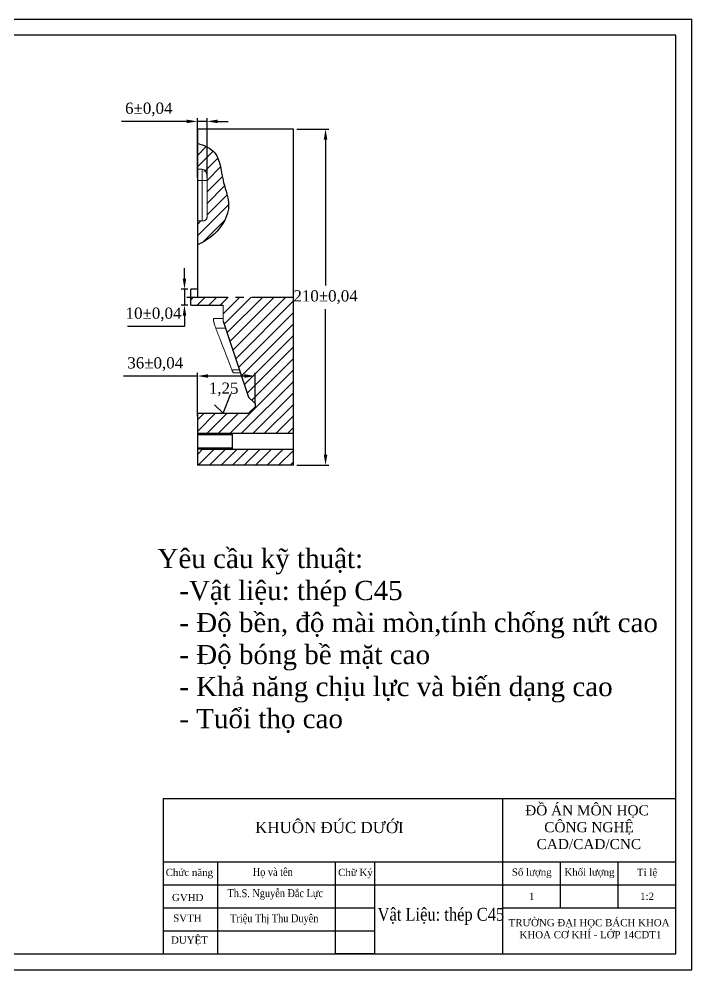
# Model space of a CAD drawing. Header units: millimetres. Extents: x -135 to 285, y 67 to 716.
# Drawn here: x 74.6 to 284.6, y 419.4 to 716.4 of the extents above; entities that cross this region are included whole.
import ezdxf

# ---------------------------------------------------------------- set-up
doc = ezdxf.new("R2010")
doc.units = ezdxf.units.MM
doc.header["$PDSIZE"] = -1
doc.linetypes.add('CENTERX2', pattern=[20.32, 12.7, -2.54, 2.54, -2.54])
doc.linetypes.add('HIDDEN', pattern=[1.905, 1.27, -0.635])
for name, color, linetype, lineweight in [('chi tiet', 7, 'Continuous', 30), ('chuan-text', 90, 'Continuous', 25), ('Duong bao', 1, 'Continuous', 50)]:
    doc.layers.add(name, color=color, linetype=linetype, lineweight=lineweight)
for name, color, linetype in [('DuongTam', 1, 'Continuous'), ('Hat', 5, 'Continuous'), ('MatCat', 3, 'Continuous')]:
    doc.layers.add(name, color=color, linetype=linetype)
doc.styles.add('co khi', font='times.ttf', dxfattribs={"width": 0.85})
doc.styles.add('H1', font='', dxfattribs={"height": 7})
doc.styles.add('hp2', font='', dxfattribs={"height": 2.5})
doc.styles.get("Standard").update_dxf_attribs({"font": 'times.ttf'})
doc.styles.get('H1').set_extended_font_data('.VnTimeH')
doc.styles.get('hp2').set_extended_font_data('.VnTime')
doc.dimstyles.new('ISO-25', dxfattribs={"dimtxt": 2.5, "dimasz": 2.5, "dimexe": 1.25, "dimexo": 0.625, "dimtad": 1, "dimtxsty": 'Standard', "dimcen": 2.5, "dimadec": 0, "dimazin": 0, "dimtfac": 1, "dimtmove": 0, "dimatfit": 3, "dimfxl": 1, "dimarcsym": 0})

# ---------------------------------------------------------------- blocks, each defined once
blk = doc.blocks.new('*D5')
at = {"color": 0, "linetype": 'Continuous', "lineweight": -2, "transparency": 16777216}
for p, q in [((161.26, 682), (171.26, 682)), ((170.26, 678.7), (170.26, 633.2)), ((170.26, 580.3), (170.26, 625.79)), ((161.26, 577), (171.26, 577))]:
    blk.add_line(p, q, dxfattribs=at)
at = {"color": 0, "linetype": 'Continuous', "transparency": 16777216}
for points in [[(169.71, 678.7), (170.81, 678.7), (170.26, 682)], [(169.71, 580.3), (170.81, 580.3), (170.26, 577)]]:
    blk.add_solid(points, dxfattribs=at)
at = {"layer": 'Defpoints', "color": 0, "linetype": 'Continuous', "transparency": 16777216}
for p in [(160.26, 682), (170.26, 682), (160.26, 577)]:
    blk.add_point(p, dxfattribs=at)
at = {"color": 0, "linetype": 'Continuous', "transparency": 16777216, "insert": (170.26, 629.5), "char_height": 3.5, "attachment_point": 5}
blk.add_mtext('210{\\A1;%%P0,04}', dxfattribs=at)
blk = doc.blocks.new('*D8')
at = {"color": 0, "linetype": 'Continuous', "lineweight": -2, "transparency": 16777216}
for p, q in [((126.23, 635.3), (126.23, 638.6)), ((127.26, 632), (125.23, 632)), ((126.23, 632), (126.23, 627)), ((127.26, 627), (125.23, 627)), ((126.23, 623.7), (126.23, 620.39)), ((126.23, 620.39), (108.45, 620.39))]:
    blk.add_line(p, q, dxfattribs=at)
at = {"color": 0, "linetype": 'Continuous', "transparency": 16777216}
for points in [[(125.68, 635.3), (126.78, 635.3), (126.23, 632)], [(125.68, 623.7), (126.78, 623.7), (126.23, 627)]]:
    blk.add_solid(points, dxfattribs=at)
at = {"layer": 'Defpoints', "color": 0, "linetype": 'Continuous', "transparency": 16777216}
for p in [(128.26, 632), (126.23, 627), (128.26, 627)]:
    blk.add_point(p, dxfattribs=at)
at = {"color": 0, "linetype": 'Continuous', "transparency": 16777216, "insert": (116.58, 624.1), "char_height": 3.5, "attachment_point": 5}
blk.add_mtext('10{\\A1;%%P0,04}', dxfattribs=at)
blk = doc.blocks.new('*D16')
at = {"color": 0, "linetype": 'Continuous', "lineweight": -2, "transparency": 16777216}
for p, q in [((126.96, 684.41), (106.55, 684.41)), ((130.26, 666.91), (130.26, 685.41)), ((133.26, 684.41), (130.26, 684.41)), ((133.26, 666.91), (133.26, 685.41)), ((136.56, 684.41), (139.87, 684.41))]:
    blk.add_line(p, q, dxfattribs=at)
at = {"color": 0, "linetype": 'Continuous', "transparency": 16777216}
for points in [[(126.96, 684.96), (126.96, 683.86), (130.26, 684.41)], [(136.56, 684.96), (136.56, 683.86), (133.26, 684.41)]]:
    blk.add_solid(points, dxfattribs=at)
at = {"layer": 'Defpoints', "color": 0, "linetype": 'Continuous', "transparency": 16777216}
for p in [(130.26, 684.41), (130.26, 665.91), (133.26, 665.91)]:
    blk.add_point(p, dxfattribs=at)
at = {"color": 0, "linetype": 'Continuous', "transparency": 16777216, "insert": (115.1, 688.12), "char_height": 3.5, "attachment_point": 5}
blk.add_mtext('6{\\A1;%%P0,04}', dxfattribs=at)
blk = doc.blocks.new('*D17')
at = {"color": 0, "linetype": 'Continuous', "lineweight": -2, "transparency": 16777216}
for p, q in [((130.26, 604.88), (107.25, 604.88)), ((130.26, 592.34), (130.26, 605.88)), ((144.96, 604.88), (133.56, 604.88)), ((148.26, 596.25), (148.26, 605.88))]:
    blk.add_line(p, q, dxfattribs=at)
at = {"color": 0, "linetype": 'Continuous', "transparency": 16777216}
for points in [[(133.56, 605.43), (133.56, 604.33), (130.26, 604.88)], [(144.96, 605.43), (144.96, 604.33), (148.26, 604.88)]]:
    blk.add_solid(points, dxfattribs=at)
at = {"layer": 'Defpoints', "color": 0, "linetype": 'Continuous', "transparency": 16777216}
for p in [(130.26, 604.88), (148.26, 595.25), (130.26, 591.34)]:
    blk.add_point(p, dxfattribs=at)
at = {"color": 0, "linetype": 'Continuous', "transparency": 16777216, "insert": (117.11, 608.58), "char_height": 3.5, "attachment_point": 5}
blk.add_mtext('36{\\A1;%%P0,04}', dxfattribs=at)

msp = doc.modelspace()

# ---------------------------------------------------------------- hatches: boundary and pattern name
at = {"layer": 'Hat', "linetype": 'Continuous'}
h = msp.add_hatch(dxfattribs=at)
h.set_pattern_fill('ANSI31', color=256, scale=0.8)
h.set_pattern_definition([(45, (-91.2887, 423.4802), (-1.796051, 1.796051), [])])
edge = h.paths.add_edge_path()
edge.add_spline(control_points=[(130.2612, 645.8205), (132.1343, 646.7028), (136.8371, 649.437), (141.4034, 657.4216), (137.722, 665.8335), (137.4696, 674.7437), (132.4535, 676.9103), (130.2612, 677.6149)], knot_values=[2.15076819, 2.15076819, 2.15076819, 2.15076819, 8.34940399, 18.46626645, 25.71942615, 35.365094, 41.75400594, 41.75400594, 41.75400594, 41.75400594], degree=3, periodic=0)
edge.add_line((130.2612, 677.6149), (130.2612, 669.4494))
edge.add_line((130.2612, 669.4494), (131.9366, 669.4494))
edge.add_ellipse((131.7612, 667.328), major_axis=(0, -2.1213), ratio=0.70710678, start_angle=90, end_angle=180, ccw=False)
edge.add_line((133.2612, 667.328), (133.2612, 655.8278))
edge.add_line((133.2612, 655.8278), (133.2612, 654.2862))
edge.add_spline(control_points=[(133.2612, 654.4136), (133.2612, 654.3416), (133.2515, 654.2706), (133.2134, 654.1303), (133.1846, 654.0603), (133.1094, 653.9263), (133.0634, 653.8626), (132.9547, 653.7415), (132.8915, 653.684), (132.7533, 653.5806), (132.6779, 653.5341), (132.5141, 653.4517), (132.4269, 653.4165), (132.1563, 653.3318), (131.9594, 653.3017), (131.7612, 653.3017)], knot_values=[0, 0, 0, 0, 0.125, 0.125, 0.25, 0.25, 0.375, 0.375, 0.5, 0.5, 0.625, 0.625, 0.75, 0.75, 1, 1, 1, 1], degree=3, periodic=0)
edge.add_line((131.7612, 653.3017), (130.2612, 653.3017))
edge.add_line((130.2612, 653.3017), (130.2612, 645.8205))
h.paths.add_polyline_path([(160.2612, 629.4978), (128.2612, 629.4978), (128.2612, 626.9978), (130.2612, 626.9978), (138.2612, 626.9978), (138.2612, 623.0693), (138.2612, 621.9978), (146.2498, 598.2593), (148.2612, 596.2478), (148.2612, 595.2478), (146.2612, 593.2478), (130.2612, 593.2478), (130.2612, 586.9978), (130.9485, 586.9978), (160.2612, 586.9978)])
h.paths.add_polyline_path([(160.2612, 581.9978), (131.3238, 581.9978), (130.2612, 581.9978), (130.2612, 576.9978), (160.2612, 576.9978)])
h.paths.add_polyline_path([(141.2612, 586.9978), (130.9485, 586.9978), (130.2612, 586.9978), (130.6671, 586.5919), (141.2612, 586.5919)])
h.paths.add_polyline_path([(141.2612, 582.4146), (130.6779, 582.4146), (130.2612, 581.9978), (131.3238, 581.9978), (141.2612, 581.9978)])

# ---------------------------------------------------------------- linework, layer by layer
at = {"color": 7, "linetype": 'Continuous', "lineweight": 25}
for p, q in [((130.2612, 681.9978), (130.2612, 629.4978)), ((160.2612, 681.9978), (130.2612, 681.9978)), ((160.2612, 576.9978), (160.2612, 681.9978)), ((130.2612, 631.9978), (128.2612, 631.9978)), ((128.2612, 626.9978), (128.2612, 631.9978)), ((128.2612, 626.9978), (130.2612, 626.9978)), ((130.2612, 593.2478), (130.2612, 576.9978)), ((160.2612, 576.9978), (130.2612, 576.9978))]:
    msp.add_line(p, q, dxfattribs=at)
at = {"color": 7, "linetype": 'Continuous', "lineweight": 18}
for p, q in [((131.7612, 669.4494), (130.2612, 669.4494)), ((131.7612, 669.4494), (131.7612, 656.8372)), ((131.7612, 665.9138), (131.7612, 669.4494)), ((131.7612, 665.9138), (130.2612, 665.9138)), ((131.7612, 653.3017), (131.7612, 665.9138)), ((131.7612, 665.9138), (133.2612, 665.9138)), ((133.2612, 655.8278), (133.2612, 667.328)), ((133.2612, 655.8278), (133.2612, 654.4136)), ((131.7612, 653.3017), (130.2612, 653.3017)), ((138.2612, 626.9978), (138.2612, 623.0693)), ((138.2612, 622.8376), (135.3519, 622.8376)), ((138.9882, 619.8376), (136.0044, 619.8376)), ((143.3597, 606.8472), (141.0172, 606.8472)), ((141.5641, 605.8472), (143.6963, 605.8472))]:
    msp.add_line(p, q, dxfattribs=at)
at = {"linetype": 'Continuous'}
for p, q in [((130.2612, 626.9978), (138.2612, 626.9978)), ((138.2612, 621.9978), (146.2498, 598.2593)), ((138.2612, 593.2478), (140.7273, 599.2996)), ((146.2498, 598.2593), (148.2612, 596.2478)), ((135.6112, 595.8865), (138.2612, 593.2478)), ((146.2612, 593.2478), (148.2612, 595.2478)), ((148.2612, 596.2478), (148.2612, 595.2478)), ((130.2612, 593.2478), (146.2612, 593.2478)), ((130.2612, 586.9978), (130.6671, 586.5919)), ((130.9485, 586.9978), (160.2612, 586.9978)), ((141.2612, 581.9978), (141.2612, 586.9978)), ((130.2612, 581.9978), (130.6779, 582.4146)), ((131.3238, 581.9978), (160.2612, 581.9978))]:
    msp.add_line(p, q, dxfattribs=at)
at = {"color": 7, "linetype": 'HIDDEN', "lineweight": 18}
for p, q in [((137.98, 626.9978), (138.0738, 626.9978)), ((138.0738, 626.9978), (138.2612, 626.9978)), ((138.2612, 622.938), (138.2612, 621.9978)), ((130.9485, 586.9978), (130.2612, 586.9978)), ((131.3706, 586.5919), (131.1831, 586.5919)), ((130.2612, 581.9978), (131.3238, 581.9978))]:
    msp.add_line(p, q, dxfattribs=at)
at = {"linetype": 'CENTERX2'}
for p, q in [((130.6671, 586.5919), (141.2612, 586.5919)), ((130.6779, 582.4146), (141.2612, 582.4146))]:
    msp.add_line(p, q, dxfattribs=at)
at = {"color": 7, "linetype": 'Continuous', "lineweight": 18}
msp.add_ellipse((131.7612, 667.328), major_axis=(0, -2.1213), ratio=0.70710678, start_param=1.57079633, end_param=3.14159265, dxfattribs=at)
for points, knots in [([(133.2612, 654.4136), (133.2612, 654.3416), (133.2515, 654.2706), (133.2134, 654.1303), (133.1846, 654.0603), (133.1094, 653.9263), (133.0634, 653.8626), (132.9547, 653.7415), (132.8915, 653.684), (132.7533, 653.5806), (132.6779, 653.5341), (132.5141, 653.4517), (132.4269, 653.4165), (132.1563, 653.3318), (131.9594, 653.3017), (131.7612, 653.3017)], [0, 0, 0, 0, 0.125, 0.125, 0.25, 0.25, 0.375, 0.375, 0.5, 0.5, 0.625, 0.625, 0.75, 0.75, 1, 1, 1, 1]), ([(136.0045, 619.8376), (135.9617, 619.9497), (135.9188, 620.066), (135.8329, 620.3068), (135.7896, 620.4321), (135.7042, 620.6872), (135.6628, 620.8151), (135.5827, 621.0713), (135.5437, 621.2012), (135.4716, 621.4538), (135.4385, 621.5763), (135.3791, 621.8135), (135.3526, 621.9293), (135.3098, 622.1422), (135.2932, 622.2405), (135.2761, 622.3752), (135.2718, 622.4181), (135.266, 622.4974), (135.2645, 622.5341), (135.2644, 622.6353), (135.27, 622.6914), (135.2924, 622.7773), (135.3089, 622.8066), (135.337, 622.8279), (135.3442, 622.8332), (135.3519, 622.8376)], [0, 0, 0, 0, 0.0625, 0.0625, 0.125, 0.125, 0.1875, 0.1875, 0.25, 0.25, 0.3125, 0.3125, 0.375, 0.375, 0.4375, 0.4375, 0.46875, 0.46875, 0.5, 0.5, 0.5625, 0.5625, 0.625, 0.625, 0.644768852, 0.644768852, 0.644768852, 0.644768852]), ([(141.0172, 606.8472), (140.597, 607.929), (140.1784, 609.0113), (139.3402, 611.1756), (138.9215, 612.2578), (138.085, 614.4226), (137.6673, 615.5051), (137.042, 617.1293), (136.8336, 617.6707), (136.4183, 618.7539), (136.2116, 619.2958), (136.0045, 619.8376)], [0, 0, 0, 0, 0.25, 0.25, 0.5, 0.5, 0.75, 0.75, 0.875, 0.875, 1, 1, 1, 1]), ([(141.5641, 605.8472), (141.5609, 605.8482), (141.5577, 605.8495), (141.5309, 605.8631), (141.5041, 605.886), (141.4439, 605.9574), (141.4114, 606.0049), (141.3417, 606.1217), (141.3042, 606.192), (141.2264, 606.3504), (141.1862, 606.4383), (141.1033, 606.6309), (141.0604, 606.736), (141.0172, 606.8472)], [0.678663272, 0.678663272, 0.678663272, 0.678663272, 0.6875, 0.6875, 0.75, 0.75, 0.8125, 0.8125, 0.875, 0.875, 0.9375, 0.9375, 1, 1, 1, 1])]:
    msp.add_open_spline(points, degree=3, knots=knots, dxfattribs=at)
at = {"color": 7, "linetype": 'HIDDEN', "lineweight": 18}
msp.add_open_spline([(138.2612, 623.07), (138.2612, 623.0251), (138.2612, 622.9812), (138.2612, 622.9385)], degree=3, dxfattribs=at)
at = {"layer": 'chi tiet'}
for p, q in [((-135.3986, 716.3777), (284.6014, 716.3777)), ((284.6014, 419.3777), (284.6014, 716.3777)), ((119.6014, 472.9776), (279.6014, 472.9776)), ((119.6014, 472.9776), (119.6014, 424.3777)), ((225.6014, 424.3776), (225.6014, 472.9776)), ((279.6014, 424.3777), (279.6014, 472.9776)), ((119.6014, 453.1776), (279.6014, 453.1776)), ((136.6296, 424.3777), (136.6296, 453.1776)), ((243.6014, 438.7776), (243.6014, 453.1776)), ((261.6014, 438.7776), (261.6014, 453.1776)), ((119.6014, 445.9776), (225.6014, 445.9776)), ((225.6014, 445.9776), (279.6014, 445.9776)), ((119.6014, 438.7776), (185.5636, 438.7776)), ((225.6014, 438.7776), (279.6014, 438.7776)), ((119.6014, 431.5776), (185.5636, 431.5776)), ((117.6014, 424.3777), (279.6014, 424.3777)), ((-135.3986, 419.3777), (284.6014, 419.3777))]:
    msp.add_line(p, q, dxfattribs=at)
for points in [[(-115.3986, 424.3777), (279.6014, 424.3777), (279.6014, 711.3777), (-115.3986, 711.3777)], [(173.3801, 453.1776), (185.5636, 453.1776), (185.5636, 424.3777), (173.3801, 424.3777)]]:
    msp.add_lwpolyline(points, close=True, dxfattribs=at)
at = {"layer": 'DuongTam', "linetype": 'CENTERX2'}
msp.add_line((126.9514, 629.4978), (161.8332, 629.4978), dxfattribs=at)
at = {"layer": 'MatCat', "linetype": 'Continuous'}
msp.add_open_spline([(130.2612, 677.6149), (132.4535, 676.9103), (137.4696, 674.7437), (137.722, 665.8335), (141.4034, 657.4216), (136.8371, 649.437), (132.1343, 646.7028), (130.2612, 645.8205)], degree=3, knots=[2.15076819, 2.15076819, 2.15076819, 2.15076819, 8.53968013, 18.18534798, 25.43850769, 35.55537014, 41.75400594, 41.75400594, 41.75400594, 41.75400594], dxfattribs=at)

# ---------------------------------------------------------------- texts
at = {"linetype": 'Continuous', "insert": (133.8387, 602.8431), "char_height": 3.5, "attachment_point": 1}
msp.add_mtext_dynamic_manual_height_columns('1,25', width=8.447559, gutter_width=17.5, heights=[0], dxfattribs=at)
at = {"width": 39.342779, "attachment_point": 1, "style": 'co khi'}
for s, insert, char_height in [('{\\fTimes New Roman|b0|i0|c0|p18;Họ và tên}', (147.541, 451.2615), 2.5), ('Th.S. Nguyễn Đắc Lực', (139.6584, 444.6261), 2.5), ('Triệu Thị Thu Duyên', (140.4824, 436.7776), 2.5), ('Vật Liệu: thép C45', (186.4991, 438.7727), 4)]:
    msp.add_mtext(s, dxfattribs=dict(at, insert=insert, char_height=char_height))
at = {"layer": 'chi tiet', "insert": (117.8057, 550.9054), "char_height": 6, "width": 180.114646, "attachment_point": 1}
msp.add_mtext('Yêu cầu kỹ thuật:\\P   -Vật liệu: thép C45\\P   - Độ bền, độ mài mòn,tính chống nứt cao\\P   - Độ bóng bề mặt cao\\P   - Khả năng chịu lực và biến dạng cao\\P   - Tuổi thọ cao', dxfattribs=at)
at = {"layer": 'chuan-text', "insert": (231.3499, 470.8209), "char_height": 3.159, "width": 51.170085, "attachment_point": 1}
msp.add_mtext(' ĐỒ ÁN MÔN HỌC\\P      CÔNG NGHỆ\\P    CAD/CAD/CNC', dxfattribs=at)
at = {"layer": 'Duong bao', "color": 7, "linetype": 'Continuous', "insert": (171.4625, 463.8614), "char_height": 3.5, "width": 96.860357, "attachment_point": 5, "style": 'H1'}
msp.add_mtext('{\\fTimes New Roman|b0|i0|c0|p18;KHUÔN ĐÚC DƯỚI}', dxfattribs=at)
at = {"layer": 'Duong bao', "linetype": 'Continuous', "attachment_point": 5, "style": 'hp2'}
for s, insert, char_height, width in [('{\\fTimes New Roman|b0|i0|c0|p18;Chức năng}', (127.7606, 449.4829), 2.25, 15.3), ('{\\fTimes New Roman|b0|i0|c0|p18;Chữ Ký}', (179.5906, 449.4812), 2.25, 29.43157), ('{\\fTimes New Roman|b0|i0|c0|p18;Số lượng}', (234.6014, 449.5776), 2.25, 18), ('{\\fTimes New Roman|b0|i0|c0|p18;Khối lượng}', (252.6014, 449.5776), 2.25, 18), ('{\\fTimes New Roman|b0|i0|c0|p18;Tỉ lệ}', (270.6014, 449.5776), 2.25, 18), ('{\\fTimes New Roman|b0|i0|c0|p18;GVHD}', (127.2387, 441.9915), 2.25, 15.3), ('{\\fTimes New Roman|b0|i0|c0|p18;1}', (234.6014, 442.3776), 2.25, 18), ('{\\fTimes New Roman|b0|i0|c0|p18;1:2}', (270.6014, 442.3776), 2.25, 18), ('{\\fTimes New Roman|b0|i0|c0|p18;SVTH}', (127.1404, 435.5473), 2.25, 15.3), ('{\\fTimes New Roman|b0|i0|c0|p18;\\H0.83333x;\\C1;TRƯỜNG ĐẠI HỌC BÁCH KHOA\\P\\f.VnTimeH|b0|i0|c0|p34;\\H0.99996x; \\fTimes New Roman|b0|i0|c0|p18;KHOA CƠ KHÍ - LỚP 14CDT1}', (252.4969, 432.2637), 2.7, 54), ('{\\fTimes New Roman|b0|i0|c0|p18;DUYỆT}', (127.7795, 428.4315), 2.25, 15.3)]:
    msp.add_mtext(s, dxfattribs=dict(at, insert=insert, char_height=char_height, width=width))

# ---------------------------------------------------------------- dimensions: what is measured, and where the dimension line sits
at = {"linetype": 'Continuous'}
for base, p1, p2, text, picture, middle in [((130.2612, 684.4137), (133.2612, 665.9138), (130.2612, 665.9138), '6{\\A1;%%P0,04}', '*D16', (115.1016, 688.1179)), ((130.2612, 604.877), (148.2612, 595.2478), (130.2612, 591.3404), '36{\\A1;%%P0,04}', '*D17', (117.1053, 608.5813))]:
    dim = msp.add_linear_dim(base=base, p1=p1, p2=p2, text=text, dimstyle='ISO-25', override={"dimtxt": 3.5, "dimasz": 3.302, "dimexe": 1, "dimexo": 1, "dimgap": 1.524, "dimtih": 1, "dimtoh": 1, "dimlfac": 2, "dimzin": 0, "dimadec": 2, "dimtzin": 0}, dxfattribs=at)
    dim.commit()
    dim.dimension.update_dxf_attribs({"geometry": picture, "text_midpoint": middle})
for base, p1, p2, text, picture, middle in [((170.2611, 681.9978), (160.2612, 576.9978), (160.2612, 681.9978), '210{\\A1;%%P0,04}', '*D5', (170.2611, 629.4978)), ((126.2331, 626.9978), (128.2612, 631.9978), (128.2612, 626.9978), '10{\\A1;%%P0,04}', '*D8', (116.5774, 624.0981))]:
    dim = msp.add_linear_dim(base=base, p1=p1, p2=p2, angle=90, text=text, dimstyle='ISO-25', override={"dimtxt": 3.5, "dimasz": 3.302, "dimexe": 1, "dimexo": 1, "dimgap": 1.524, "dimtih": 1, "dimtoh": 1, "dimlfac": 2, "dimzin": 0, "dimadec": 2, "dimtzin": 0}, dxfattribs=at)
    dim.commit()
    dim.dimension.update_dxf_attribs({"geometry": picture, "text_midpoint": middle})

doc.saveas('drawing.dxf')
